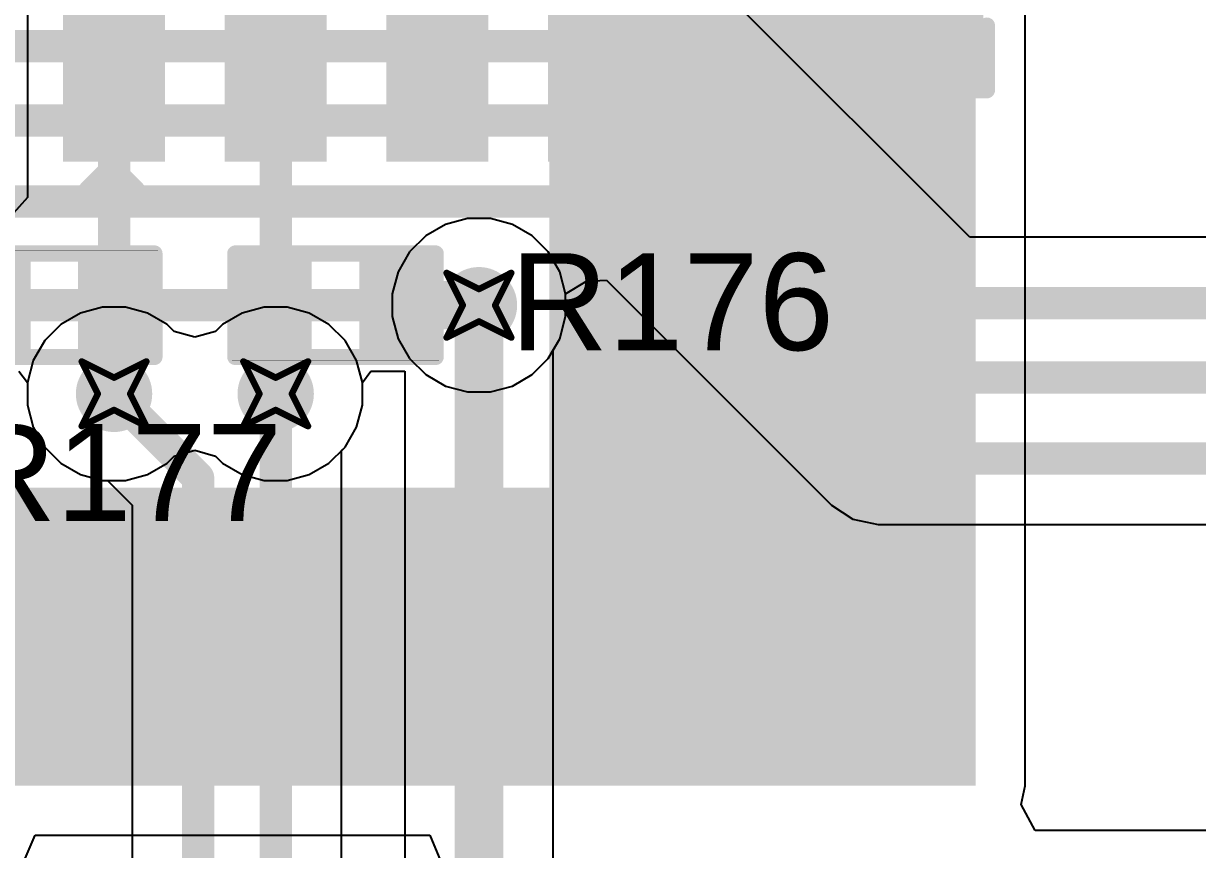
# Model space of a CAD drawing. Header units: inches. Extents: x -36 to 349, y -11 to 240.
# Drawn here: x 89.29 to 98.51, y 90.48 to 96.97 of the extents above; entities that cross this region are included whole.
import ezdxf

# ---------------------------------------------------------------- set-up
doc = ezdxf.new("R2010")
doc.units = ezdxf.units.IN
for name, color, linetype in [('Bottom Layer', 5, 'Continuous'), ('Drill Drawing', 1, 'Continuous'), ('Layer 1', 16, 'Continuous'), ('Layer 2', 76, 'Continuous'), ('Top Layer', 1, 'Continuous'), ('Top Overlay', 2, 'Continuous'), ('Top Paste', 8, 'Continuous'), ('Top Solder', 216, 'Continuous'), ('Via Holes', 16, 'Continuous')]:
    doc.layers.add(name, color=color, linetype=linetype)
doc.styles.add('Arial', font='', dxfattribs={"height": 0.2})
doc.styles.get('Arial').set_extended_font_data('Arial')

# ---------------------------------------------------------------- blocks, each defined once
blk = doc.blocks.new('ESOP_8_147')
at = {"layer": 'Top Layer'}
for points in [[(-3.5085, 2.205), (-2.3085, 2.205), (-2.3085, 1.605), (-3.5085, 1.605)], [(2.3085, 2.205), (3.5085, 2.205), (3.5085, 1.605), (2.3085, 1.605)], [(-1.2, 1.65), (1.2, 1.65), (1.2, -1.65), (-1.2, -1.65)], [(-3.5085, 0.935), (-2.3085, 0.935), (-2.3085, 0.335), (-3.5085, 0.335)], [(2.3085, 0.935), (3.5085, 0.935), (3.5085, 0.335), (2.3085, 0.335)], [(-3.5085, -0.335), (-2.3085, -0.335), (-2.3085, -0.935), (-3.5085, -0.935)], [(2.3085, -0.335), (3.5085, -0.335), (3.5085, -0.935), (2.3085, -0.935)], [(-3.5085, -1.605), (-2.3085, -1.605), (-2.3085, -2.205), (-3.5085, -2.205)], [(2.3085, -1.605), (3.5085, -1.605), (3.5085, -2.205), (2.3085, -2.205)]]:
    blk.add_hatch(color=1, dxfattribs=at).paths.add_polyline_path(points)
at = {"layer": 'Top Paste'}
for points in [[(-3.5085, 2.205), (-2.3085, 2.205), (-2.3085, 1.605), (-3.5085, 1.605)], [(2.3085, 2.205), (3.5085, 2.205), (3.5085, 1.605), (2.3085, 1.605)], [(-1.2, 1.65), (1.2, 1.65), (1.2, -1.65), (-1.2, -1.65)], [(-3.5085, 0.935), (-2.3085, 0.935), (-2.3085, 0.335), (-3.5085, 0.335)], [(2.3085, 0.935), (3.5085, 0.935), (3.5085, 0.335), (2.3085, 0.335)], [(-3.5085, -0.335), (-2.3085, -0.335), (-2.3085, -0.935), (-3.5085, -0.935)], [(2.3085, -0.335), (3.5085, -0.335), (3.5085, -0.935), (2.3085, -0.935)], [(-3.5085, -1.605), (-2.3085, -1.605), (-2.3085, -2.205), (-3.5085, -2.205)], [(2.3085, -1.605), (3.5085, -1.605), (3.5085, -2.205), (2.3085, -2.205)]]:
    blk.add_hatch(color=8, dxfattribs=at).paths.add_polyline_path(points)
at = {"layer": 'Top Solder'}
for points in [[(-3.6101, 2.3066), (-2.2069, 2.3066), (-2.2069, 1.5034), (-3.6101, 1.5034)], [(2.2069, 2.3066), (3.6101, 2.3066), (3.6101, 1.5034), (2.2069, 1.5034)], [(-1.3016, 1.7516), (1.3016, 1.7516), (1.3016, -1.7516), (-1.3016, -1.7516)], [(-3.6101, 1.0366), (-2.2069, 1.0366), (-2.2069, 0.2334), (-3.6101, 0.2334)], [(2.2069, 1.0366), (3.6101, 1.0366), (3.6101, 0.2334), (2.2069, 0.2334)], [(-3.6101, -0.2334), (-2.2069, -0.2334), (-2.2069, -1.0366), (-3.6101, -1.0366)], [(2.2069, -0.2334), (3.6101, -0.2334), (3.6101, -1.0366), (2.2069, -1.0366)], [(-3.6101, -1.5034), (-2.2069, -1.5034), (-2.2069, -2.3066), (-3.6101, -2.3066)], [(2.2069, -1.5034), (3.6101, -1.5034), (3.6101, -2.3066), (2.2069, -2.3066)]]:
    blk.add_hatch(color=216, dxfattribs=at).paths.add_polyline_path(points)
at = {"layer": 'Top Overlay'}
for points in [[(-1.905, 2.5146, 0.127, 0.127, 0), (1.8542, 2.5146, 0.127, 0.127, 0)], [(-1.905, 2.5146, 0.127, 0.127, 0), (-1.905, -2.5146, 0.127, 0.127, 0)], [(1.8542, 2.5146, 0.127, 0.127, 0), (1.8542, -2.5146, 0.127, 0.127, 0)], [(-3.8772, 2.0494, 0.3, 0.3, 0), (-3.7502, 1.9224, 0.3, 0.3, 0)], [(-3.8772, 2.0494, 0.3, 0.3, 0), (-3.8772, 1.7954, 0.3, 0.3, 0)], [(-3.7502, 1.9224, 0.3, 0.3, 0), (-3.8772, 1.7954, 0.3, 0.3, 0)], [(-1.905, -2.5146, 0.127, 0.127, 0), (1.8542, -2.5146, 0.127, 0.127, 0)]]:
    blk.add_lwpolyline(points, format="xyseb", dxfattribs=at)
for points in [[(-1.9367, 2.5146, 0.0635, 0.0635, 1), (-1.8732, 2.5146, 0.0635, 0.0635, 1)], [(-1.9367, 2.5146, 0.0635, 0.0635, 1), (-1.8732, 2.5146, 0.0635, 0.0635, 1)], [(1.8225, 2.5146, 0.0635, 0.0635, 1), (1.886, 2.5146, 0.0635, 0.0635, 1)], [(1.8225, 2.5146, 0.0635, 0.0635, 1), (1.886, 2.5146, 0.0635, 0.0635, 1)], [(-3.9522, 2.0494, 0.15, 0.15, 1), (-3.8022, 2.0494, 0.15, 0.15, 1)], [(-3.9522, 2.0494, 0.15, 0.15, 1), (-3.8022, 2.0494, 0.15, 0.15, 1)], [(-3.8252, 1.9224, 0.15, 0.15, 1), (-3.6752, 1.9224, 0.15, 0.15, 1)], [(-3.8252, 1.9224, 0.15, 0.15, 1), (-3.6752, 1.9224, 0.15, 0.15, 1)], [(-3.9522, 1.7954, 0.15, 0.15, 1), (-3.8022, 1.7954, 0.15, 0.15, 1)], [(-3.9522, 1.7954, 0.15, 0.15, 1), (-3.8022, 1.7954, 0.15, 0.15, 1)], [(-1.9367, -2.5146, 0.0635, 0.0635, 1), (-1.8732, -2.5146, 0.0635, 0.0635, 1)], [(-1.9367, -2.5146, 0.0635, 0.0635, 1), (-1.8732, -2.5146, 0.0635, 0.0635, 1)], [(1.8225, -2.5146, 0.0635, 0.0635, 1), (1.886, -2.5146, 0.0635, 0.0635, 1)], [(1.8225, -2.5146, 0.0635, 0.0635, 1), (1.886, -2.5146, 0.0635, 0.0635, 1)]]:
    blk.add_lwpolyline(points, format="xyseb", close=True, dxfattribs=at)
blk = doc.blocks.new('R___0402_205')
at = {"layer": 'Top Layer'}
for points in [[(-0.6985, -0.3175), (-0.6985, 0.3175), (-0.2413, 0.3175), (-0.2413, -0.3175)], [(0.2413, -0.3175), (0.2413, 0.3175), (0.6985, 0.3175), (0.6985, -0.3175)]]:
    blk.add_hatch(color=1, dxfattribs=at).paths.add_polyline_path(points)
at = {"layer": 'Top Paste'}
for points in [[(-0.6985, -0.3175), (-0.6985, 0.3175), (-0.2413, 0.3175), (-0.2413, -0.3175)], [(0.2413, -0.3175), (0.2413, 0.3175), (0.6985, 0.3175), (0.6985, -0.3175)]]:
    blk.add_hatch(color=8, dxfattribs=at).paths.add_polyline_path(points)
at = {"layer": 'Top Solder'}
for points in [[(-0.7535, -0.3725), (-0.7535, 0.3725), (-0.1863, 0.3725), (-0.1863, -0.3725)], [(0.1863, -0.3725), (0.1863, 0.3725), (0.7535, 0.3725), (0.7535, -0.3725)]]:
    blk.add_hatch(color=216, dxfattribs=at).paths.add_polyline_path(points)
at = {"layer": 'Top Overlay'}
for points in [[(0.7874, 0.4064, 0.127, 0.127, 0), (-0.7874, 0.4064, 0.127, 0.127, 0)], [(-0.7874, 0.4064, 0.127, 0.127, 0), (-0.7874, -0.4064, 0.127, 0.127, 0)], [(0.7874, 0.4064, 0.127, 0.127, 0), (0.7874, -0.4064, 0.127, 0.127, 0)], [(0.7874, -0.4064, 0.127, 0.127, 0), (-0.7874, -0.4064, 0.127, 0.127, 0)], [(0.8128, -0.4318, 0.00323, 0.00323, 0), (-0.8128, -0.4318, 0.00323, 0.00323, 0)]]:
    blk.add_lwpolyline(points, format="xyseb", dxfattribs=at)
for points in [[(-0.8191, 0.4064, 0.0635, 0.0635, 1), (-0.7556, 0.4064, 0.0635, 0.0635, 1)], [(-0.8191, 0.4064, 0.0635, 0.0635, 1), (-0.7556, 0.4064, 0.0635, 0.0635, 1)], [(0.7556, 0.4064, 0.0635, 0.0635, 1), (0.8191, 0.4064, 0.0635, 0.0635, 1)], [(0.7556, 0.4064, 0.0635, 0.0635, 1), (0.8191, 0.4064, 0.0635, 0.0635, 1)], [(-0.8191, -0.4064, 0.0635, 0.0635, 1), (-0.7556, -0.4064, 0.0635, 0.0635, 1)], [(-0.8191, -0.4064, 0.0635, 0.0635, 1), (-0.7556, -0.4064, 0.0635, 0.0635, 1)], [(0.7556, -0.4064, 0.0635, 0.0635, 1), (0.8191, -0.4064, 0.0635, 0.0635, 1)], [(0.7556, -0.4064, 0.0635, 0.0635, 1), (0.8191, -0.4064, 0.0635, 0.0635, 1)], [(-0.8136, -0.4318, 0.00161, 0.00161, 1), (-0.812, -0.4318, 0.00161, 0.00161, 1)], [(0.812, -0.4318, 0.00161, 0.00161, 1), (0.8136, -0.4318, 0.00161, 0.00161, 1)]]:
    blk.add_lwpolyline(points, format="xyseb", close=True, dxfattribs=at)
blk = doc.blocks.new('R___0402_206')
at = {"layer": 'Top Layer'}
for points in [[(-0.6985, -0.3175), (-0.6985, 0.3175), (-0.2413, 0.3175), (-0.2413, -0.3175)], [(0.2413, -0.3175), (0.2413, 0.3175), (0.6985, 0.3175), (0.6985, -0.3175)]]:
    blk.add_hatch(color=1, dxfattribs=at).paths.add_polyline_path(points)
at = {"layer": 'Top Paste'}
for points in [[(-0.6985, -0.3175), (-0.6985, 0.3175), (-0.2413, 0.3175), (-0.2413, -0.3175)], [(0.2413, -0.3175), (0.2413, 0.3175), (0.6985, 0.3175), (0.6985, -0.3175)]]:
    blk.add_hatch(color=8, dxfattribs=at).paths.add_polyline_path(points)
at = {"layer": 'Top Solder'}
for points in [[(-0.7535, -0.3725), (-0.7535, 0.3725), (-0.1863, 0.3725), (-0.1863, -0.3725)], [(0.1863, -0.3725), (0.1863, 0.3725), (0.7535, 0.3725), (0.7535, -0.3725)]]:
    blk.add_hatch(color=216, dxfattribs=at).paths.add_polyline_path(points)
at = {"layer": 'Top Overlay'}
for points in [[(-0.7874, 0.4064, 0.127, 0.127, 0), (0.7874, 0.4064, 0.127, 0.127, 0)], [(-0.7874, -0.4064, 0.127, 0.127, 0), (-0.7874, 0.4064, 0.127, 0.127, 0)], [(0.7874, -0.4064, 0.127, 0.127, 0), (0.7874, 0.4064, 0.127, 0.127, 0)], [(-0.7874, -0.4064, 0.127, 0.127, 0), (0.7874, -0.4064, 0.127, 0.127, 0)], [(-0.8128, -0.4318, 0.00323, 0.00323, 0), (0.8128, -0.4318, 0.00323, 0.00323, 0)]]:
    blk.add_lwpolyline(points, format="xyseb", dxfattribs=at)
for points in [[(-0.8191, 0.4064, 0.0635, 0.0635, 1), (-0.7556, 0.4064, 0.0635, 0.0635, 1)], [(-0.8191, 0.4064, 0.0635, 0.0635, 1), (-0.7556, 0.4064, 0.0635, 0.0635, 1)], [(0.7556, 0.4064, 0.0635, 0.0635, 1), (0.8191, 0.4064, 0.0635, 0.0635, 1)], [(0.7556, 0.4064, 0.0635, 0.0635, 1), (0.8191, 0.4064, 0.0635, 0.0635, 1)], [(-0.8191, -0.4064, 0.0635, 0.0635, 1), (-0.7556, -0.4064, 0.0635, 0.0635, 1)], [(-0.8191, -0.4064, 0.0635, 0.0635, 1), (-0.7556, -0.4064, 0.0635, 0.0635, 1)], [(0.7556, -0.4064, 0.0635, 0.0635, 1), (0.8191, -0.4064, 0.0635, 0.0635, 1)], [(0.7556, -0.4064, 0.0635, 0.0635, 1), (0.8191, -0.4064, 0.0635, 0.0635, 1)], [(-0.8136, -0.4318, 0.00161, 0.00161, 1), (-0.812, -0.4318, 0.00161, 0.00161, 1)], [(0.812, -0.4318, 0.00161, 0.00161, 1), (0.8136, -0.4318, 0.00161, 0.00161, 1)]]:
    blk.add_lwpolyline(points, format="xyseb", close=True, dxfattribs=at)
blk = doc.blocks.new('C___0402_400')
at = {"layer": 'Top Layer'}
for points in [[(-0.6985, -0.3175), (-0.6985, 0.3175), (-0.2413, 0.3175), (-0.2413, -0.3175)], [(0.2413, -0.3175), (0.2413, 0.3175), (0.6985, 0.3175), (0.6985, -0.3175)]]:
    blk.add_hatch(color=1, dxfattribs=at).paths.add_polyline_path(points)
at = {"layer": 'Top Paste'}
for points in [[(-0.6985, -0.3175), (-0.6985, 0.3175), (-0.2413, 0.3175), (-0.2413, -0.3175)], [(0.2413, -0.3175), (0.2413, 0.3175), (0.6985, 0.3175), (0.6985, -0.3175)]]:
    blk.add_hatch(color=8, dxfattribs=at).paths.add_polyline_path(points)
at = {"layer": 'Top Solder'}
for points in [[(-0.7585, -0.3775), (-0.7585, 0.3775), (-0.1813, 0.3775), (-0.1813, -0.3775)], [(0.1813, -0.3775), (0.1813, 0.3775), (0.7585, 0.3775), (0.7585, -0.3775)]]:
    blk.add_hatch(color=216, dxfattribs=at).paths.add_polyline_path(points)
at = {"layer": 'Top Overlay'}
for points in [[(-0.7874, -0.4064, 0.127, 0.127, 0), (-0.7874, 0.4064, 0.127, 0.127, 0)], [(-0.2794, 0.4064, 0.127, 0.127, 0), (-0.7874, 0.4064, 0.127, 0.127, 0)], [(0.7874, 0.4064, 0.127, 0.127, 0), (0.2794, 0.4064, 0.127, 0.127, 0)], [(0.7874, -0.4064, 0.127, 0.127, 0), (0.7874, 0.4064, 0.127, 0.127, 0)], [(-0.2794, -0.4064, 0.127, 0.127, 0), (-0.7874, -0.4064, 0.127, 0.127, 0)], [(0.7874, -0.4064, 0.127, 0.127, 0), (0.2794, -0.4064, 0.127, 0.127, 0)]]:
    blk.add_lwpolyline(points, format="xyseb", dxfattribs=at)
for points in [[(-0.8192, 0.4064, 0.0635, 0.0635, 1), (-0.7557, 0.4064, 0.0635, 0.0635, 1)], [(-0.8192, 0.4064, 0.0635, 0.0635, 1), (-0.7557, 0.4064, 0.0635, 0.0635, 1)], [(-0.3112, 0.4064, 0.0635, 0.0635, 1), (-0.2477, 0.4064, 0.0635, 0.0635, 1)], [(0.2476, 0.4064, 0.0635, 0.0635, 1), (0.3111, 0.4064, 0.0635, 0.0635, 1)], [(0.7556, 0.4064, 0.0635, 0.0635, 1), (0.8191, 0.4064, 0.0635, 0.0635, 1)], [(0.7556, 0.4064, 0.0635, 0.0635, 1), (0.8191, 0.4064, 0.0635, 0.0635, 1)], [(-0.8192, -0.4064, 0.0635, 0.0635, 1), (-0.7557, -0.4064, 0.0635, 0.0635, 1)], [(-0.8192, -0.4064, 0.0635, 0.0635, 1), (-0.7557, -0.4064, 0.0635, 0.0635, 1)], [(-0.3112, -0.4064, 0.0635, 0.0635, 1), (-0.2477, -0.4064, 0.0635, 0.0635, 1)], [(0.2476, -0.4064, 0.0635, 0.0635, 1), (0.3111, -0.4064, 0.0635, 0.0635, 1)], [(0.7556, -0.4064, 0.0635, 0.0635, 1), (0.8191, -0.4064, 0.0635, 0.0635, 1)], [(0.7556, -0.4064, 0.0635, 0.0635, 1), (0.8191, -0.4064, 0.0635, 0.0635, 1)]]:
    blk.add_lwpolyline(points, format="xyseb", close=True, dxfattribs=at)
blk = doc.blocks.new('C___0402_404')
at = {"layer": 'Top Layer'}
for points in [[(-0.6985, -0.3175), (-0.6985, 0.3175), (-0.2413, 0.3175), (-0.2413, -0.3175)], [(0.2413, -0.3175), (0.2413, 0.3175), (0.6985, 0.3175), (0.6985, -0.3175)]]:
    blk.add_hatch(color=1, dxfattribs=at).paths.add_polyline_path(points)
at = {"layer": 'Top Paste'}
for points in [[(-0.6985, -0.3175), (-0.6985, 0.3175), (-0.2413, 0.3175), (-0.2413, -0.3175)], [(0.2413, -0.3175), (0.2413, 0.3175), (0.6985, 0.3175), (0.6985, -0.3175)]]:
    blk.add_hatch(color=8, dxfattribs=at).paths.add_polyline_path(points)
at = {"layer": 'Top Solder'}
for points in [[(-0.7585, -0.3775), (-0.7585, 0.3775), (-0.1813, 0.3775), (-0.1813, -0.3775)], [(0.1813, -0.3775), (0.1813, 0.3775), (0.7585, 0.3775), (0.7585, -0.3775)]]:
    blk.add_hatch(color=216, dxfattribs=at).paths.add_polyline_path(points)
at = {"layer": 'Top Overlay'}
for points in [[(-0.7874, -0.4064, 0.127, 0.127, 0), (-0.7874, 0.4064, 0.127, 0.127, 0)], [(-0.2794, 0.4064, 0.127, 0.127, 0), (-0.7874, 0.4064, 0.127, 0.127, 0)], [(0.7874, 0.4064, 0.127, 0.127, 0), (0.2794, 0.4064, 0.127, 0.127, 0)], [(0.7874, -0.4064, 0.127, 0.127, 0), (0.7874, 0.4064, 0.127, 0.127, 0)], [(-0.2794, -0.4064, 0.127, 0.127, 0), (-0.7874, -0.4064, 0.127, 0.127, 0)], [(0.7874, -0.4064, 0.127, 0.127, 0), (0.2794, -0.4064, 0.127, 0.127, 0)]]:
    blk.add_lwpolyline(points, format="xyseb", dxfattribs=at)
for points in [[(-0.8192, 0.4064, 0.0635, 0.0635, 1), (-0.7557, 0.4064, 0.0635, 0.0635, 1)], [(-0.8192, 0.4064, 0.0635, 0.0635, 1), (-0.7557, 0.4064, 0.0635, 0.0635, 1)], [(-0.3112, 0.4064, 0.0635, 0.0635, 1), (-0.2477, 0.4064, 0.0635, 0.0635, 1)], [(0.2476, 0.4064, 0.0635, 0.0635, 1), (0.3111, 0.4064, 0.0635, 0.0635, 1)], [(0.7556, 0.4064, 0.0635, 0.0635, 1), (0.8191, 0.4064, 0.0635, 0.0635, 1)], [(0.7556, 0.4064, 0.0635, 0.0635, 1), (0.8191, 0.4064, 0.0635, 0.0635, 1)], [(-0.8192, -0.4064, 0.0635, 0.0635, 1), (-0.7557, -0.4064, 0.0635, 0.0635, 1)], [(-0.8192, -0.4064, 0.0635, 0.0635, 1), (-0.7557, -0.4064, 0.0635, 0.0635, 1)], [(-0.3112, -0.4064, 0.0635, 0.0635, 1), (-0.2477, -0.4064, 0.0635, 0.0635, 1)], [(0.2476, -0.4064, 0.0635, 0.0635, 1), (0.3111, -0.4064, 0.0635, 0.0635, 1)], [(0.7556, -0.4064, 0.0635, 0.0635, 1), (0.8191, -0.4064, 0.0635, 0.0635, 1)], [(0.7556, -0.4064, 0.0635, 0.0635, 1), (0.8191, -0.4064, 0.0635, 0.0635, 1)]]:
    blk.add_lwpolyline(points, format="xyseb", close=True, dxfattribs=at)

msp = doc.modelspace()

# ---------------------------------------------------------------- hatches: boundary and pattern name
at = {"layer": 'Bottom Layer'}
h = msp.add_hatch(color=5, dxfattribs=at)
edge = h.paths.add_edge_path()
edge.add_arc((92.8683, 94.7522), 0.3, 0, 360)
h = msp.add_hatch(color=5, dxfattribs=at)
edge = h.paths.add_edge_path()
edge.add_arc((90.0012, 94.0562), 0.3, 0, 360)
h = msp.add_hatch(color=5, dxfattribs=at)
edge = h.paths.add_edge_path()
edge.add_arc((91.2712, 94.0562), 0.3, 0, 360)
at = {"layer": 'Layer 1'}
h = msp.add_hatch(color=16, dxfattribs=at)
edge = h.paths.add_edge_path()
edge.add_arc((92.8683, 94.7522), 0.3, 0, 360)
h = msp.add_hatch(color=16, dxfattribs=at)
edge = h.paths.add_edge_path()
edge.add_arc((90.0012, 94.0562), 0.3, 0, 360)
h = msp.add_hatch(color=16, dxfattribs=at)
edge = h.paths.add_edge_path()
edge.add_arc((91.2712, 94.0562), 0.3, 0, 360)
at = {"layer": 'Layer 2'}
h = msp.add_hatch(color=76, dxfattribs=at)
edge = h.paths.add_edge_path()
edge.add_arc((92.8683, 94.7522), 0.3, 0, 360)
h = msp.add_hatch(color=76, dxfattribs=at)
edge = h.paths.add_edge_path()
edge.add_arc((90.0012, 94.0562), 0.3, 0, 360)
h = msp.add_hatch(color=76, dxfattribs=at)
edge = h.paths.add_edge_path()
edge.add_arc((91.2712, 94.0562), 0.3, 0, 360)
at = {"layer": 'Top Layer'}
for points in [[(93.4223, 90.9781), (96.7703, 90.9781), (96.7703, 97.1806), (93.4223, 97.1806)], [(83.6757, 90.9781), (96.7703, 90.9781), (96.7703, 93.3196), (83.6757, 93.3196)]]:
    msp.add_hatch(color=1, dxfattribs=at).paths.add_polyline_path(points)
h = msp.add_hatch(color=1, dxfattribs=at)
edge = h.paths.add_edge_path()
edge.add_arc((92.8683, 94.7522), 0.3, 0, 360)
h = msp.add_hatch(color=1, dxfattribs=at)
edge = h.paths.add_edge_path()
edge.add_arc((90.0012, 94.0562), 0.3, 0, 360)
h = msp.add_hatch(color=1, dxfattribs=at)
edge = h.paths.add_edge_path()
edge.add_arc((91.2712, 94.0562), 0.3, 0, 360)
at = {"layer": 'Via Holes'}
h = msp.add_hatch(color=7, dxfattribs=at)
edge = h.paths.add_edge_path()
edge.add_arc((92.8683, 94.7522), 0.15, 0, 360)
h = msp.add_hatch(color=7, dxfattribs=at)
edge = h.paths.add_edge_path()
edge.add_arc((90.0012, 94.0562), 0.15, 0, 360)
h = msp.add_hatch(color=7, dxfattribs=at)
edge = h.paths.add_edge_path()
edge.add_arc((91.2712, 94.0562), 0.15, 0, 360)

# ---------------------------------------------------------------- linework, layer by layer
at = {"layer": 'Bottom Layer'}
for p, q in [((96.7248, 95.2859), (94.858, 97.1527)), ((134.5199, 95.2859), (96.7248, 95.2859)), ((93.5493, 94.8419), (93.712, 94.9409)), ((93.712, 94.9409), (93.8714, 94.9501)), ((93.8714, 94.9501), (95.639, 93.1825)), ((93.5493, 94.6626), (93.5493, 94.8419)), ((93.5029, 94.4894), (93.5493, 94.6626)), ((93.451, 94.3995), (93.5029, 94.4894)), ((93.451, 88.1539), (93.451, 94.3995)), ((89.2524, 94.2343), (89.3202, 94.1459)), ((91.9522, 94.1459), (92.02, 94.2343)), ((92.02, 94.2343), (92.2856, 94.2343)), ((92.2856, 94.2343), (92.2856, 87.9125)), ((89.3202, 94.1459), (89.3202, 93.9665)), ((91.9522, 93.9665), (91.9522, 94.1459)), ((89.3202, 93.9665), (89.3666, 93.7933)), ((91.9058, 93.7933), (91.9522, 93.9665)), ((89.3666, 93.7933), (89.4563, 93.6381)), ((91.8161, 93.6381), (91.9058, 93.7933)), ((89.4563, 93.6381), (89.5831, 93.5113)), ((91.7892, 93.6111), (91.8161, 93.6381)), ((91.7892, 87.1942), (91.7892, 93.6111)), ((89.5831, 93.5113), (89.7383, 93.4216)), ((89.7383, 93.4216), (89.9115, 93.3752)), ((89.9115, 93.3752), (89.9497, 93.3752)), ((89.9497, 93.3752), (90.1436, 93.1813)), ((90.1436, 93.1813), (90.1436, 86.5787)), ((95.639, 93.1825), (95.807, 93.0703)), ((95.807, 93.0703), (96.0052, 93.0308)), ((96.0052, 93.0308), (111.1842, 93.0308))]:
    msp.add_line(p, q, dxfattribs=at)
for points in [[(83.8191, 96.7865, 0.254, 0.254, 0), (94.4917, 96.7865, 0.254, 0.254, 0)], [(94.4917, 96.7865, 0.254, 0.254, 0), (96.5102, 94.768, 0.254, 0.254, 0)], [(84.0611, 96.2023, 0.254, 0.254, 0), (94.2498, 96.2023, 0.254, 0.254, 0)], [(94.2498, 96.2023, 0.254, 0.254, 0), (96.2682, 94.1838, 0.254, 0.254, 0)], [(84.3241, 95.5673, 0.254, 0.254, 0), (93.9867, 95.5673, 0.254, 0.254, 0)], [(93.9867, 95.5673, 0.254, 0.254, 0), (96.0052, 93.5488, 0.254, 0.254, 0)], [(92.8683, 87.9125, 0.381, 0.381, 0), (92.8683, 94.7522, 0.381, 0.381, 0)], [(88.3756, 94.7522, 0.254, 0.254, 0), (92.8683, 94.7522, 0.254, 0.254, 0)], [(96.5102, 94.768, 0.254, 0.254, 0), (157.5074, 94.768, 0.254, 0.254, 0)], [(96.2682, 94.1838, 0.254, 0.254, 0), (157.102, 94.1838, 0.254, 0.254, 0)], [(90.0012, 94.0562, 0.254, 0.254, 0), (90.6616, 93.3958, 0.254, 0.254, 0)], [(91.2712, 86.9796, 0.254, 0.254, 0), (91.2712, 94.0562, 0.254, 0.254, 0)], [(96.0052, 93.5488, 0.254, 0.254, 0), (156.7734, 93.5488, 0.254, 0.254, 0)], [(90.6616, 86.5787, 0.254, 0.254, 0), (90.6616, 93.3958, 0.254, 0.254, 0)]]:
    msp.add_lwpolyline(points, format="xyseb", dxfattribs=at)
for points in [[(94.4282, 96.7865, 0.127, 0.127, 1), (94.5552, 96.7865, 0.127, 0.127, 1)], [(94.4282, 96.7865, 0.127, 0.127, 1), (94.5552, 96.7865, 0.127, 0.127, 1)], [(94.1863, 96.2023, 0.127, 0.127, 1), (94.3133, 96.2023, 0.127, 0.127, 1)], [(94.1863, 96.2023, 0.127, 0.127, 1), (94.3133, 96.2023, 0.127, 0.127, 1)], [(93.9232, 95.5673, 0.127, 0.127, 1), (94.0502, 95.5673, 0.127, 0.127, 1)], [(93.9232, 95.5673, 0.127, 0.127, 1), (94.0502, 95.5673, 0.127, 0.127, 1)], [(92.7731, 94.7522, 0.1905, 0.1905, 1), (92.9636, 94.7522, 0.1905, 0.1905, 1)], [(92.8048, 94.7522, 0.127, 0.127, 1), (92.9318, 94.7522, 0.127, 0.127, 1)], [(96.4467, 94.768, 0.127, 0.127, 1), (96.5737, 94.768, 0.127, 0.127, 1)], [(96.4467, 94.768, 0.127, 0.127, 1), (96.5737, 94.768, 0.127, 0.127, 1)], [(96.2047, 94.1838, 0.127, 0.127, 1), (96.3317, 94.1838, 0.127, 0.127, 1)], [(96.2047, 94.1838, 0.127, 0.127, 1), (96.3317, 94.1838, 0.127, 0.127, 1)], [(89.9377, 94.0562, 0.127, 0.127, 1), (90.0647, 94.0562, 0.127, 0.127, 1)], [(91.2077, 94.0562, 0.127, 0.127, 1), (91.3347, 94.0562, 0.127, 0.127, 1)], [(95.9417, 93.5488, 0.127, 0.127, 1), (96.0687, 93.5488, 0.127, 0.127, 1)], [(95.9417, 93.5488, 0.127, 0.127, 1), (96.0687, 93.5488, 0.127, 0.127, 1)], [(90.5981, 93.3958, 0.127, 0.127, 1), (90.7251, 93.3958, 0.127, 0.127, 1)], [(90.5981, 93.3958, 0.127, 0.127, 1), (90.7251, 93.3958, 0.127, 0.127, 1)]]:
    msp.add_lwpolyline(points, format="xyseb", close=True, dxfattribs=at)
at = {"layer": 'Drill Drawing'}
for points in [[(92.6143, 95.0062, 0.0508, 0.0508, 0), (92.8683, 94.8792, 0.0508, 0.0508, 0)], [(92.6143, 95.0062, 0.0508, 0.0508, 0), (92.7413, 94.7522, 0.0508, 0.0508, 0)], [(92.8683, 94.8792, 0.0508, 0.0508, 0), (93.1223, 95.0062, 0.0508, 0.0508, 0)], [(92.9953, 94.7522, 0.0508, 0.0508, 0), (93.1223, 95.0062, 0.0508, 0.0508, 0)], [(92.6143, 94.4982, 0.0508, 0.0508, 0), (92.7413, 94.7522, 0.0508, 0.0508, 0)], [(92.9953, 94.7522, 0.0508, 0.0508, 0), (93.1223, 94.4982, 0.0508, 0.0508, 0)], [(92.6143, 94.4982, 0.0508, 0.0508, 0), (92.8683, 94.6252, 0.0508, 0.0508, 0)], [(92.8683, 94.6252, 0.0508, 0.0508, 0), (93.1223, 94.4982, 0.0508, 0.0508, 0)], [(89.7472, 94.3102, 0.0508, 0.0508, 0), (90.0012, 94.1832, 0.0508, 0.0508, 0)], [(89.7472, 94.3102, 0.0508, 0.0508, 0), (89.8742, 94.0562, 0.0508, 0.0508, 0)], [(90.0012, 94.1832, 0.0508, 0.0508, 0), (90.2552, 94.3102, 0.0508, 0.0508, 0)], [(90.1282, 94.0562, 0.0508, 0.0508, 0), (90.2552, 94.3102, 0.0508, 0.0508, 0)], [(91.0172, 94.3102, 0.0508, 0.0508, 0), (91.2712, 94.1832, 0.0508, 0.0508, 0)], [(91.0172, 94.3102, 0.0508, 0.0508, 0), (91.1442, 94.0562, 0.0508, 0.0508, 0)], [(91.2712, 94.1832, 0.0508, 0.0508, 0), (91.5252, 94.3102, 0.0508, 0.0508, 0)], [(91.3982, 94.0562, 0.0508, 0.0508, 0), (91.5252, 94.3102, 0.0508, 0.0508, 0)], [(89.7472, 93.8022, 0.0508, 0.0508, 0), (89.8742, 94.0562, 0.0508, 0.0508, 0)], [(90.1282, 94.0562, 0.0508, 0.0508, 0), (90.2552, 93.8022, 0.0508, 0.0508, 0)], [(91.0172, 93.8022, 0.0508, 0.0508, 0), (91.1442, 94.0562, 0.0508, 0.0508, 0)], [(91.3982, 94.0562, 0.0508, 0.0508, 0), (91.5252, 93.8022, 0.0508, 0.0508, 0)], [(89.7472, 93.8022, 0.0508, 0.0508, 0), (90.0012, 93.9292, 0.0508, 0.0508, 0)], [(90.0012, 93.9292, 0.0508, 0.0508, 0), (90.2552, 93.8022, 0.0508, 0.0508, 0)], [(91.0172, 93.8022, 0.0508, 0.0508, 0), (91.2712, 93.9292, 0.0508, 0.0508, 0)], [(91.2712, 93.9292, 0.0508, 0.0508, 0), (91.5252, 93.8022, 0.0508, 0.0508, 0)]]:
    msp.add_lwpolyline(points, format="xyseb", dxfattribs=at)
for points in [[(92.6016, 95.0062, 0.0254, 0.0254, 1), (92.627, 95.0062, 0.0254, 0.0254, 1)], [(92.6016, 95.0062, 0.0254, 0.0254, 1), (92.627, 95.0062, 0.0254, 0.0254, 1)], [(93.1096, 95.0062, 0.0254, 0.0254, 1), (93.135, 95.0062, 0.0254, 0.0254, 1)], [(93.1096, 95.0062, 0.0254, 0.0254, 1), (93.135, 95.0062, 0.0254, 0.0254, 1)], [(92.8556, 94.8792, 0.0254, 0.0254, 1), (92.881, 94.8792, 0.0254, 0.0254, 1)], [(92.8556, 94.8792, 0.0254, 0.0254, 1), (92.881, 94.8792, 0.0254, 0.0254, 1)], [(92.7286, 94.7522, 0.0254, 0.0254, 1), (92.754, 94.7522, 0.0254, 0.0254, 1)], [(92.7286, 94.7522, 0.0254, 0.0254, 1), (92.754, 94.7522, 0.0254, 0.0254, 1)], [(92.9826, 94.7522, 0.0254, 0.0254, 1), (93.008, 94.7522, 0.0254, 0.0254, 1)], [(92.9826, 94.7522, 0.0254, 0.0254, 1), (93.008, 94.7522, 0.0254, 0.0254, 1)], [(92.8556, 94.6252, 0.0254, 0.0254, 1), (92.881, 94.6252, 0.0254, 0.0254, 1)], [(92.8556, 94.6252, 0.0254, 0.0254, 1), (92.881, 94.6252, 0.0254, 0.0254, 1)], [(92.6016, 94.4982, 0.0254, 0.0254, 1), (92.627, 94.4982, 0.0254, 0.0254, 1)], [(92.6016, 94.4982, 0.0254, 0.0254, 1), (92.627, 94.4982, 0.0254, 0.0254, 1)], [(93.1096, 94.4982, 0.0254, 0.0254, 1), (93.135, 94.4982, 0.0254, 0.0254, 1)], [(93.1096, 94.4982, 0.0254, 0.0254, 1), (93.135, 94.4982, 0.0254, 0.0254, 1)], [(89.7345, 94.3102, 0.0254, 0.0254, 1), (89.7599, 94.3102, 0.0254, 0.0254, 1)], [(89.7345, 94.3102, 0.0254, 0.0254, 1), (89.7599, 94.3102, 0.0254, 0.0254, 1)], [(90.2425, 94.3102, 0.0254, 0.0254, 1), (90.2679, 94.3102, 0.0254, 0.0254, 1)], [(90.2425, 94.3102, 0.0254, 0.0254, 1), (90.2679, 94.3102, 0.0254, 0.0254, 1)], [(91.0045, 94.3102, 0.0254, 0.0254, 1), (91.0299, 94.3102, 0.0254, 0.0254, 1)], [(91.0045, 94.3102, 0.0254, 0.0254, 1), (91.0299, 94.3102, 0.0254, 0.0254, 1)], [(91.5125, 94.3102, 0.0254, 0.0254, 1), (91.5379, 94.3102, 0.0254, 0.0254, 1)], [(91.5125, 94.3102, 0.0254, 0.0254, 1), (91.5379, 94.3102, 0.0254, 0.0254, 1)], [(89.9885, 94.1832, 0.0254, 0.0254, 1), (90.0139, 94.1832, 0.0254, 0.0254, 1)], [(89.9885, 94.1832, 0.0254, 0.0254, 1), (90.0139, 94.1832, 0.0254, 0.0254, 1)], [(91.2585, 94.1832, 0.0254, 0.0254, 1), (91.2839, 94.1832, 0.0254, 0.0254, 1)], [(91.2585, 94.1832, 0.0254, 0.0254, 1), (91.2839, 94.1832, 0.0254, 0.0254, 1)], [(89.8615, 94.0562, 0.0254, 0.0254, 1), (89.8869, 94.0562, 0.0254, 0.0254, 1)], [(89.8615, 94.0562, 0.0254, 0.0254, 1), (89.8869, 94.0562, 0.0254, 0.0254, 1)], [(90.1155, 94.0562, 0.0254, 0.0254, 1), (90.1409, 94.0562, 0.0254, 0.0254, 1)], [(90.1155, 94.0562, 0.0254, 0.0254, 1), (90.1409, 94.0562, 0.0254, 0.0254, 1)], [(91.1315, 94.0562, 0.0254, 0.0254, 1), (91.1569, 94.0562, 0.0254, 0.0254, 1)], [(91.1315, 94.0562, 0.0254, 0.0254, 1), (91.1569, 94.0562, 0.0254, 0.0254, 1)], [(91.3855, 94.0562, 0.0254, 0.0254, 1), (91.4109, 94.0562, 0.0254, 0.0254, 1)], [(91.3855, 94.0562, 0.0254, 0.0254, 1), (91.4109, 94.0562, 0.0254, 0.0254, 1)], [(89.9885, 93.9292, 0.0254, 0.0254, 1), (90.0139, 93.9292, 0.0254, 0.0254, 1)], [(89.9885, 93.9292, 0.0254, 0.0254, 1), (90.0139, 93.9292, 0.0254, 0.0254, 1)], [(91.2585, 93.9292, 0.0254, 0.0254, 1), (91.2839, 93.9292, 0.0254, 0.0254, 1)], [(91.2585, 93.9292, 0.0254, 0.0254, 1), (91.2839, 93.9292, 0.0254, 0.0254, 1)], [(89.7345, 93.8022, 0.0254, 0.0254, 1), (89.7599, 93.8022, 0.0254, 0.0254, 1)], [(89.7345, 93.8022, 0.0254, 0.0254, 1), (89.7599, 93.8022, 0.0254, 0.0254, 1)], [(90.2425, 93.8022, 0.0254, 0.0254, 1), (90.2679, 93.8022, 0.0254, 0.0254, 1)], [(90.2425, 93.8022, 0.0254, 0.0254, 1), (90.2679, 93.8022, 0.0254, 0.0254, 1)], [(91.0045, 93.8022, 0.0254, 0.0254, 1), (91.0299, 93.8022, 0.0254, 0.0254, 1)], [(91.0045, 93.8022, 0.0254, 0.0254, 1), (91.0299, 93.8022, 0.0254, 0.0254, 1)], [(91.5125, 93.8022, 0.0254, 0.0254, 1), (91.5379, 93.8022, 0.0254, 0.0254, 1)], [(91.5125, 93.8022, 0.0254, 0.0254, 1), (91.5379, 93.8022, 0.0254, 0.0254, 1)]]:
    msp.add_lwpolyline(points, format="xyseb", close=True, dxfattribs=at)
at = {"layer": 'Layer 1'}
for p, q in [((92.6054, 95.3868), (92.4502, 95.2971)), ((92.7786, 95.4332), (92.6054, 95.3868)), ((92.958, 95.4332), (92.7786, 95.4332)), ((93.1312, 95.3868), (92.958, 95.4332)), ((93.2864, 95.2971), (93.1312, 95.3868)), ((92.4502, 95.2971), (92.3234, 95.1704)), ((93.4132, 95.1704), (93.2864, 95.2971)), ((92.3234, 95.1704), (92.2337, 95.0151)), ((93.5029, 95.0151), (93.4132, 95.1704)), ((92.2337, 95.0151), (92.1873, 94.8419)), ((93.5493, 94.8419), (93.5029, 95.0151)), ((92.1873, 94.8419), (92.1873, 94.6626)), ((93.5493, 94.6626), (93.5493, 94.8419)), ((89.9115, 94.7372), (89.7383, 94.6908)), ((90.0909, 94.7372), (89.9115, 94.7372)), ((90.2641, 94.6908), (90.0909, 94.7372)), ((91.1815, 94.7372), (91.0083, 94.6908)), ((91.3609, 94.7372), (91.1815, 94.7372)), ((91.5341, 94.6908), (91.3609, 94.7372)), ((89.7383, 94.6908), (89.5831, 94.6011)), ((90.4193, 94.6011), (90.2641, 94.6908)), ((91.0083, 94.6908), (90.8531, 94.6011)), ((91.6893, 94.6011), (91.5341, 94.6908)), ((92.1873, 94.6626), (92.2337, 94.4894)), ((93.5029, 94.4894), (93.5493, 94.6626)), ((89.5831, 94.6011), (89.4563, 94.4743)), ((90.4744, 94.5461), (90.4193, 94.6011)), ((90.8531, 94.6011), (90.798, 94.5461)), ((91.8161, 94.4743), (91.6893, 94.6011)), ((89.4563, 94.4743), (89.3666, 94.3191)), ((90.6362, 94.5), (90.4744, 94.5461)), ((90.798, 94.5461), (90.6362, 94.5)), ((91.9058, 94.3191), (91.8161, 94.4743)), ((92.2337, 94.4894), (92.3234, 94.3341)), ((93.4132, 94.3341), (93.5029, 94.4894)), ((89.3666, 94.3191), (89.3202, 94.1459)), ((91.9522, 94.1459), (91.9058, 94.3191)), ((92.3234, 94.3341), (92.4502, 94.2073)), ((93.2864, 94.2073), (93.4132, 94.3341)), ((92.4502, 94.2073), (92.6054, 94.1176)), ((93.1312, 94.1176), (93.2864, 94.2073)), ((89.3202, 94.1459), (89.3202, 93.9665)), ((91.9522, 93.9665), (91.9522, 94.1459)), ((92.6054, 94.1176), (92.7786, 94.0712)), ((92.958, 94.0712), (93.1312, 94.1176)), ((92.7786, 94.0712), (92.958, 94.0712)), ((89.3202, 93.9665), (89.3666, 93.7933)), ((91.9058, 93.7933), (91.9522, 93.9665)), ((89.3666, 93.7933), (89.4563, 93.6381)), ((91.8161, 93.6381), (91.9058, 93.7933)), ((89.4563, 93.6381), (89.5831, 93.5113)), ((91.6893, 93.5113), (91.8161, 93.6381)), ((90.4193, 93.5113), (90.4744, 93.5663)), ((90.4744, 93.5663), (90.6362, 93.6124)), ((90.6362, 93.6124), (90.798, 93.5663)), ((90.798, 93.5663), (90.8531, 93.5113)), ((89.5831, 93.5113), (89.7383, 93.4216)), ((90.2641, 93.4216), (90.4193, 93.5113)), ((90.8531, 93.5113), (91.0083, 93.4216)), ((91.5341, 93.4216), (91.6893, 93.5113)), ((89.7383, 93.4216), (89.9115, 93.3752)), ((89.9115, 93.3752), (90.0909, 93.3752)), ((90.0909, 93.3752), (90.2641, 93.4216)), ((91.0083, 93.4216), (91.1815, 93.3752)), ((91.1815, 93.3752), (91.3609, 93.3752)), ((91.3609, 93.3752), (91.5341, 93.4216))]:
    msp.add_line(p, q, dxfattribs=at)
at = {"layer": 'Layer 2'}
for p, q in [((92.6054, 95.3868), (92.4502, 95.2971)), ((92.7786, 95.4332), (92.6054, 95.3868)), ((92.958, 95.4332), (92.7786, 95.4332)), ((93.1312, 95.3868), (92.958, 95.4332)), ((93.2864, 95.2971), (93.1312, 95.3868)), ((92.4502, 95.2971), (92.3234, 95.1704)), ((93.4132, 95.1704), (93.2864, 95.2971)), ((92.3234, 95.1704), (92.2337, 95.0151)), ((93.5029, 95.0151), (93.4132, 95.1704)), ((92.2337, 95.0151), (92.1873, 94.8419)), ((93.5493, 94.8419), (93.5029, 95.0151)), ((92.1873, 94.8419), (92.1873, 94.6626)), ((93.5493, 94.6626), (93.5493, 94.8419)), ((89.9115, 94.7372), (89.7383, 94.6908)), ((90.0909, 94.7372), (89.9115, 94.7372)), ((90.2641, 94.6908), (90.0909, 94.7372)), ((91.1815, 94.7372), (91.0083, 94.6908)), ((91.3609, 94.7372), (91.1815, 94.7372)), ((91.5341, 94.6908), (91.3609, 94.7372)), ((89.7383, 94.6908), (89.5831, 94.6011)), ((90.4193, 94.6011), (90.2641, 94.6908)), ((91.0083, 94.6908), (90.8531, 94.6011)), ((91.6893, 94.6011), (91.5341, 94.6908)), ((92.1873, 94.6626), (92.2337, 94.4894)), ((93.5029, 94.4894), (93.5493, 94.6626)), ((89.5831, 94.6011), (89.4563, 94.4743)), ((90.4744, 94.5461), (90.4193, 94.6011)), ((90.8531, 94.6011), (90.798, 94.5461)), ((91.8161, 94.4743), (91.6893, 94.6011)), ((89.4563, 94.4743), (89.3666, 94.3191)), ((90.6362, 94.5), (90.4744, 94.5461)), ((90.798, 94.5461), (90.6362, 94.5)), ((91.9058, 94.3191), (91.8161, 94.4743)), ((92.2337, 94.4894), (92.3234, 94.3341)), ((93.4132, 94.3341), (93.5029, 94.4894)), ((89.3666, 94.3191), (89.3202, 94.1459)), ((91.9522, 94.1459), (91.9058, 94.3191)), ((92.3234, 94.3341), (92.4502, 94.2073)), ((93.2864, 94.2073), (93.4132, 94.3341)), ((92.4502, 94.2073), (92.6054, 94.1176)), ((93.1312, 94.1176), (93.2864, 94.2073)), ((89.3202, 94.1459), (89.3202, 93.9665)), ((91.9522, 93.9665), (91.9522, 94.1459)), ((92.6054, 94.1176), (92.7786, 94.0712)), ((92.958, 94.0712), (93.1312, 94.1176)), ((92.7786, 94.0712), (92.958, 94.0712)), ((89.3202, 93.9665), (89.3666, 93.7933)), ((91.9058, 93.7933), (91.9522, 93.9665)), ((89.3666, 93.7933), (89.4563, 93.6381)), ((91.8161, 93.6381), (91.9058, 93.7933)), ((89.4563, 93.6381), (89.5831, 93.5113)), ((91.6893, 93.5113), (91.8161, 93.6381)), ((90.4193, 93.5113), (90.4744, 93.5663)), ((90.4744, 93.5663), (90.6362, 93.6124)), ((90.6362, 93.6124), (90.798, 93.5663)), ((90.798, 93.5663), (90.8531, 93.5113)), ((89.5831, 93.5113), (89.7383, 93.4216)), ((90.2641, 93.4216), (90.4193, 93.5113)), ((90.8531, 93.5113), (91.0083, 93.4216)), ((91.5341, 93.4216), (91.6893, 93.5113)), ((89.7383, 93.4216), (89.9115, 93.3752)), ((89.9115, 93.3752), (90.0909, 93.3752)), ((90.0909, 93.3752), (90.2641, 93.4216)), ((91.0083, 93.4216), (91.1815, 93.3752)), ((91.1815, 93.3752), (91.3609, 93.3752)), ((91.3609, 93.3752), (91.5341, 93.4216))]:
    msp.add_line(p, q, dxfattribs=at)
at = {"layer": 'Top Layer'}
for p, q in [((89.3202, 97.5616), (89.3202, 95.5996)), ((97.1588, 93.3196), (97.1588, 97.1806)), ((89.3202, 95.5996), (89.1891, 95.4507)), ((97.1588, 90.9781), (97.1588, 93.3196)), ((97.1292, 90.8295), (97.1588, 90.9781)), ((97.2379, 90.6264), (97.1292, 90.8295)), ((89.2961, 90.3865), (89.3803, 90.5897)), ((89.3803, 90.5897), (92.4828, 90.5897)), ((92.4828, 90.5897), (92.567, 90.3865)), ((101.632, 90.6264), (97.2379, 90.6264))]:
    msp.add_line(p, q, dxfattribs=at)
for points in [[(90.0012, 94.7522, 0.254, 0.254, 0), (90.0012, 96.5806, 0.254, 0.254, 0)], [(91.2712, 94.7522, 0.254, 0.254, 0), (91.2712, 96.5806, 0.254, 0.254, 0)], [(92.211, 94.7522, 0.381, 0.381, 0), (92.8683, 94.7522, 0.381, 0.381, 0)], [(90.0012, 94.0562, 0.254, 0.254, 0), (90.0012, 94.7522, 0.254, 0.254, 0)], [(91.2712, 94.0562, 0.254, 0.254, 0), (91.2712, 94.7522, 0.254, 0.254, 0)]]:
    msp.add_lwpolyline(points, format="xyseb", dxfattribs=at)
for points in [[(89.9377, 96.5806, 0.127, 0.127, 1), (90.0647, 96.5806, 0.127, 0.127, 1)], [(91.2077, 96.5806, 0.127, 0.127, 1), (91.3347, 96.5806, 0.127, 0.127, 1)], [(92.1157, 94.7522, 0.1905, 0.1905, 1), (92.3062, 94.7522, 0.1905, 0.1905, 1)], [(92.7731, 94.7522, 0.1905, 0.1905, 1), (92.9636, 94.7522, 0.1905, 0.1905, 1)], [(89.9377, 94.7522, 0.127, 0.127, 1), (90.0647, 94.7522, 0.127, 0.127, 1)], [(89.9377, 94.7522, 0.127, 0.127, 1), (90.0647, 94.7522, 0.127, 0.127, 1)], [(91.2077, 94.7522, 0.127, 0.127, 1), (91.3347, 94.7522, 0.127, 0.127, 1)], [(91.2077, 94.7522, 0.127, 0.127, 1), (91.3347, 94.7522, 0.127, 0.127, 1)], [(89.9377, 94.0562, 0.127, 0.127, 1), (90.0647, 94.0562, 0.127, 0.127, 1)], [(91.2077, 94.0562, 0.127, 0.127, 1), (91.3347, 94.0562, 0.127, 0.127, 1)]]:
    msp.add_lwpolyline(points, format="xyseb", close=True, dxfattribs=at)

# ---------------------------------------------------------------- block references
for name, p, rotation in [('ESOP_8_147', (91.9062, 99.4891), 90), ('C___0402_404', (95.3352, 97.2283), 270), ('C___0402_400', (96.4528, 97.2283), 270), ('R___0402_205', (89.5313, 94.7522), 180)]:
    msp.add_blockref(name, p, dxfattribs=dict(rotation=rotation))
msp.add_blockref('R___0402_206', (91.7411, 94.7522))

# ---------------------------------------------------------------- texts
at = {"layer": 'Top Overlay', "style": 'Arial'}
for s, p in [('R176', (93.1129, 94.399)), ('R177', (88.7777, 93.0575))]:
    msp.add_text(s, height=0.762, dxfattribs=at).set_placement(p)

doc.saveas('drawing.dxf')
